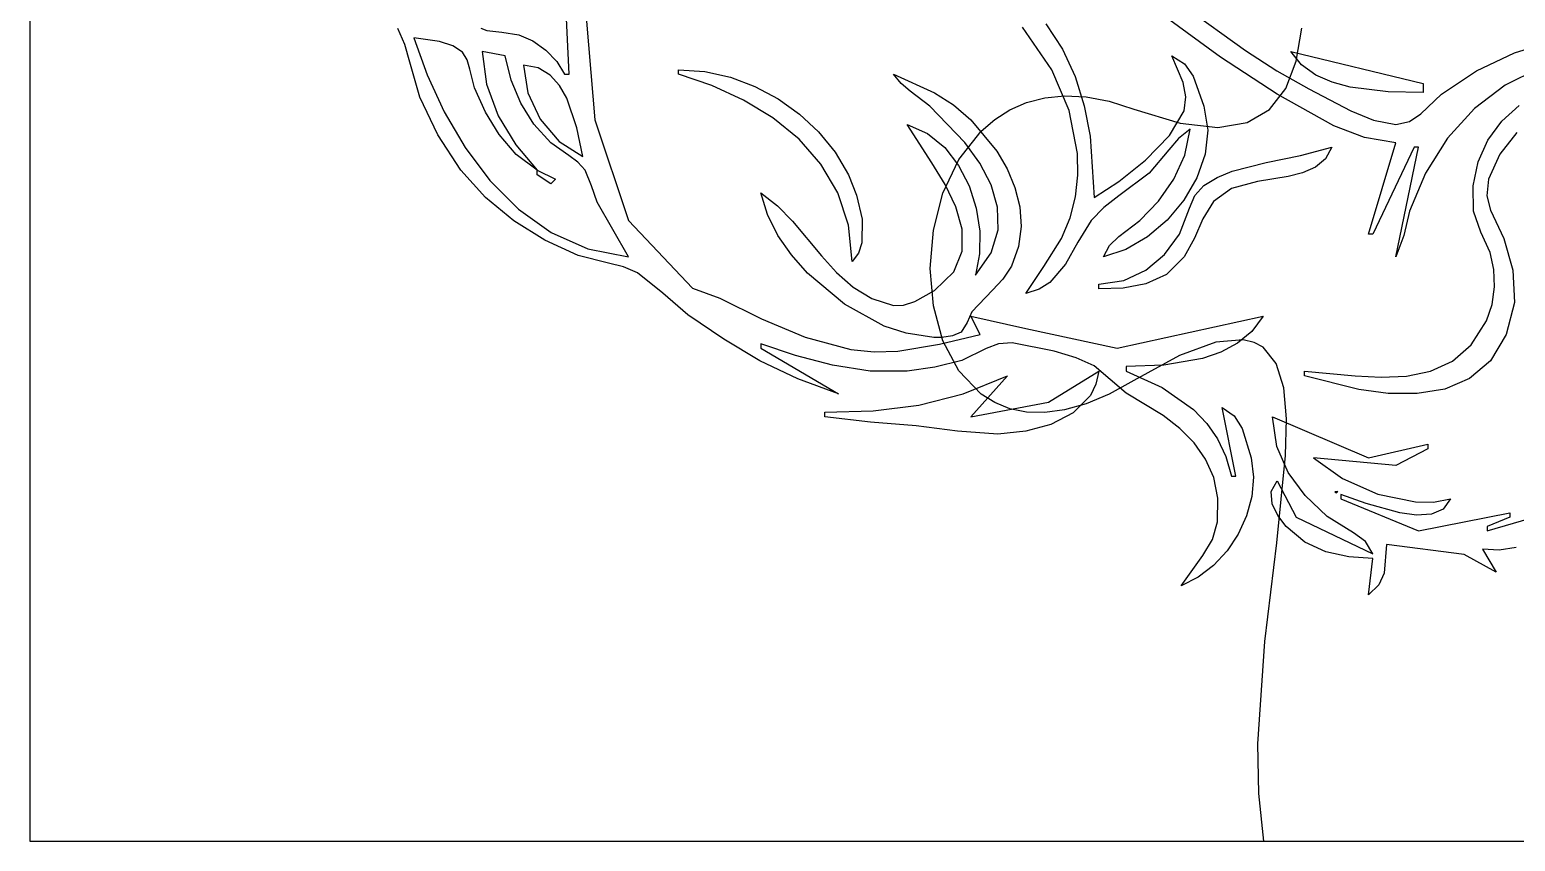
# Model space of a CAD drawing. Extents: x -47 to 700, y -217 to 268.
# Drawn here: x -25.1 to 59.2, y -216.5 to -170.5 of the extents above; entities that cross this region are included whole.
import ezdxf

# ---------------------------------------------------------------- set-up
doc = ezdxf.new("R2010")
doc.units = 0

msp = doc.modelspace()

# ---------------------------------------------------------------- linework, layer by layer
at = {"layer": 'Layer 1'}
for p, q in [((-25.0553, -6.53888), (-25.0553, -216.539)), ((6.05612, -164.47284), (7.00593, -175.61424)), ((5.53781, -173.02322), (5.27891, -167.58221)), ((40.49649, -169.21096), (43.918807, -171.679161)), ((32.577731, -170.161984), (33.525585, -171.592974)), ((42.495684, -172.055625), (39.412773, -169.795474)), ((-3.775428, -171.329936), (-4.17834, -170.43224)), ((-1.810516, -171.169076), (-3.27135, -170.95056)), ((-3.27135, -170.95056), (-2.511432, -173.051221)), ((0.542577, -170.409626), (0.86563, -170.543606)), ((0.86563, -170.543606), (1.728837, -170.634815)), ((1.728837, -170.634815), (2.68785, -170.77788)), ((2.68785, -170.77788), (3.481699, -171.126938)), ((32.91552, -172.76388), (31.258209, -170.350674)), ((46.779524, -172.282652), (47.096192, -170.399525)), ((-3.487881, -172.336138), (-3.775428, -171.329936)), ((-1.057315, -171.410734), (-1.810516, -171.169076)), ((-0.5077, -171.77067), (-1.057315, -171.410734)), ((-0.244182, -172.20751), (-0.5077, -171.77067)), ((1.91076, -171.98667), (0.61523, -171.72777)), ((0.61523, -171.72777), (0.859332, -173.590073)), ((3.481699, -171.126938), (4.223391, -171.652199)), ((4.223391, -171.652199), (4.845078, -172.301635)), ((33.525585, -171.592974), (34.244234, -173.156523)), ((43.918807, -171.679161), (45.679779, -172.824722)), ((47.094562, -172.491712), (46.47532, -171.72777)), ((46.47532, -171.72777), (53.98907, -173.5411)), ((57.019381, -172.831432), (59.1713, -171.81407)), ((59.1713, -171.81407), (61.318583, -171.142525)), ((-2.92622, -174.31883), (-3.487881, -172.336138)), ((-0.082717, -172.740906), (-0.244182, -172.20751)), ((0.18322, -173.80052), (-0.082717, -172.740906)), ((2.25935, -173.362318), (1.91076, -171.98667)), ((3.781626, -172.665928), (2.94701, -172.50499)), ((2.94701, -172.50499), (3.202246, -174.068829)), ((4.458041, -173.066715), (3.781626, -172.665928)), ((4.845078, -172.301635), (5.27891, -173.02322)), ((40.37499, -173.491091), (39.73888, -171.98672)), ((39.73888, -171.98672), (40.454926, -172.431205)), ((40.454926, -172.431205), (40.943809, -173.140582)), ((45.69824, -174.14623), (42.495684, -172.055625)), ((46.189077, -173.836805), (46.779524, -172.282652)), ((47.892303, -173.067402), (47.094562, -172.491712)), ((60.55614, -172.691269), (58.643901, -173.649554)), ((-2.511432, -173.051221), (-1.539165, -175.15431)), ((0.859332, -173.590073), (1.52524, -175.374575)), ((2.797056, -174.658252), (2.25935, -173.362318)), ((4.996273, -173.656973), (4.458041, -173.066715)), ((5.27891, -173.02322), (5.53781, -173.02322)), ((11.75609, -173.02334), (11.75609, -172.76393)), ((11.75609, -172.76393), (13.240655, -172.874517)), ((13.639814, -173.665052), (11.75609, -173.02334)), ((13.240655, -172.874517), (14.691645, -173.196292)), ((14.691645, -173.196292), (16.085729, -173.714281)), ((24.370672, -173.555849), (23.93364, -173.02288)), ((23.93364, -173.02288), (26.276003, -174.070764)), ((24.890811, -173.989129), (24.370672, -173.555849)), ((33.911011, -175.073983), (32.91552, -172.76388)), ((34.244234, -173.156523), (34.759038, -174.816755)), ((40.530343, -174.303822), (40.37499, -173.491091)), ((40.943809, -173.140582), (41.55221, -174.83668)), ((45.679779, -172.824722), (47.51154, -173.8434)), ((48.825005, -173.481468), (47.892303, -173.067402)), ((49.849129, -173.760539), (48.825005, -173.481468)), ((53.98907, -173.5411), (53.98907, -174.05942)), ((55.0253, -174.14623), (57.019381, -172.831432)), ((-1.900007, -176.463619), (-2.92622, -174.31883)), ((0.794209, -175.16665), (0.18322, -173.80052)), ((3.202246, -174.068829), (3.908329, -175.576176)), ((5.416339, -174.386324), (4.996273, -173.656973)), ((5.982039, -176.060793), (5.416339, -174.386324)), ((15.440786, -174.489969), (13.639814, -173.665052)), ((16.085729, -173.714281), (17.399578, -174.413506)), ((17.399578, -174.413506), (18.609859, -175.278992)), ((26.00639, -174.83621), (24.890811, -173.989129)), ((26.276003, -174.070764), (27.339459, -174.757983)), ((31.48638, -174.623677), (32.524075, -174.353141)), ((32.524075, -174.353141), (33.652005, -174.241306)), ((33.652005, -174.241306), (34.870169, -174.302271)), ((34.870169, -174.302271), (36.178567, -174.550136)), ((40.42928, -175.09609), (40.530343, -174.303822)), ((45.280481, -175.014156), (46.189077, -173.836805)), ((48.91912, -175.942257), (45.69824, -174.14623)), ((47.51154, -173.8434), (49.885205, -175.10067)), ((51.997488, -174.020204), (49.849129, -173.760539)), ((53.98907, -174.05942), (51.997488, -174.020204)), ((53.851909, -175.261812), (55.0253, -174.14623)), ((58.643901, -173.649554), (56.902632, -174.961044)), ((-1.539165, -175.15431), (-0.351828, -177.180599)), ((1.568705, -176.446436), (0.794209, -175.16665)), ((3.539379, -175.849071), (2.797056, -174.658252)), ((17.107098, -175.504504), (15.440786, -174.489969)), ((18.609859, -175.278992), (19.693243, -176.295762)), ((27.989072, -176.896848), (26.00639, -174.83621)), ((27.339459, -174.757983), (28.33854, -175.61394)), ((29.681692, -175.584455), (30.538919, -175.038814)), ((30.538919, -175.038814), (31.48638, -174.623677)), ((34.387545, -177.510124), (33.911011, -175.073983)), ((34.759038, -174.816755), (35.095357, -176.537794)), ((36.178567, -174.550136), (37.5772, -174.999)), ((37.5772, -174.999), (40.202095, -175.807127)), ((39.592001, -176.501369), (40.42928, -175.09609)), ((41.55221, -174.83668), (41.771612, -176.187328)), ((44.009366, -175.766878), (45.280481, -175.014156)), ((49.885205, -175.10067), (51.164013, -175.62745)), ((53.206601, -175.711324), (53.851909, -175.261812)), ((56.902632, -174.961044), (55.37042, -176.65047)), ((58.447841, -175.681995), (59.434345, -174.791363)), ((1.52524, -175.374575), (2.513355, -177.019809)), ((4.50182, -176.90937), (3.539379, -175.849071)), ((3.908329, -175.576176), (4.97582, -176.843458)), ((6.31528, -177.6871), (5.982039, -176.060793)), ((7.00593, -175.61424), (8.90608, -181.31415)), ((18.586843, -176.715071), (17.107098, -175.504504)), ((26.120695, -178.057922), (24.71137, -175.87284)), ((24.71137, -175.87284), (25.871374, -176.391639)), ((28.33854, -175.61394), (29.796778, -177.379044)), ((28.9147, -176.2465), (29.681692, -175.584455)), ((40.202095, -175.807127), (42.33136, -176.047145)), ((42.33136, -176.047145), (44.009366, -175.766878)), ((50.6668, -176.61567), (48.91912, -175.942257)), ((51.164013, -175.62745), (52.43476, -175.87326)), ((52.43476, -175.87326), (53.206601, -175.711324)), ((57.665103, -176.758443), (58.447841, -175.681995)), ((-0.59457, -178.46431), (-1.900007, -176.463619)), ((2.535674, -177.569212), (1.568705, -176.446436)), ((5.527703, -177.635776), (4.50182, -176.90937)), ((4.97582, -176.843458), (6.31528, -177.6871)), ((19.828113, -178.128085), (18.586843, -176.715071)), ((19.693243, -176.295762), (20.626401, -177.44884)), ((25.871374, -176.391639), (26.848905, -177.185353)), ((27.651419, -177.863404), (28.9147, -176.2465)), ((28.830928, -178.063618), (27.989072, -176.896848)), ((35.095357, -176.537794), (35.33398, -180.01879)), ((38.24496, -177.891351), (39.592001, -176.501369)), ((40.103604, -176.669196), (39.556891, -177.317114)), ((40.77499, -176.1322), (40.103604, -176.669196)), ((40.473065, -177.616926), (40.77499, -176.1322)), ((41.771612, -176.187328), (41.619638, -177.559394)), ((52.43478, -176.90937), (50.6668, -176.61567)), ((50.87983, -182.09148), (52.43478, -176.90937)), ((55.37042, -176.65047), (54.123546, -178.63915)), ((57.116098, -177.990033), (57.665103, -176.758443)), ((59.295552, -176.320859), (58.34556, -177.562914)), ((-0.351828, -177.180599), (1.053304, -179.05086)), ((2.513355, -177.019809), (3.72408, -178.46431)), ((3.72408, -178.46431), (2.535674, -177.569212)), ((6.034765, -178.010415), (5.527703, -177.635776)), ((6.31528, -177.6871), (6.31528, -177.6871)), ((20.626401, -177.44884), (21.386, -178.72325)), ((26.848905, -177.185353), (27.638879, -178.195094)), ((29.796778, -177.379044), (30.380959, -178.382775)), ((34.407218, -178.743416), (34.387545, -177.510124)), ((39.556891, -177.317114), (38.44335, -178.63696)), ((39.853944, -178.983398), (40.473065, -177.616926)), ((41.619638, -177.559394), (41.148849, -178.901905)), ((45.073746, -178.024609), (47.038038, -177.641728)), ((47.038038, -177.641728), (48.80706, -177.16878)), ((48.80706, -177.16878), (48.444433, -177.825155)), ((53.47089, -177.16879), (51.13925, -182.09148)), ((52.43478, -183.38701), (53.7303, -177.16879)), ((53.7303, -177.16879), (53.47089, -177.16879)), ((58.34556, -177.562914), (57.70266, -178.98211)), ((0.801322, -180.021995), (-0.59457, -178.46431)), ((3.72408, -178.46431), (4.76071, -178.98263)), ((3.72408, -178.72321), (3.72408, -178.46431)), ((6.44485, -178.46431), (6.034765, -178.010415)), ((6.819833, -179.354734), (6.44485, -178.46431)), ((20.779001, -179.749958), (19.828113, -178.128085)), ((26.865603, -179.284171), (26.120695, -178.057922)), ((26.749075, -179.776734), (27.651419, -177.863404)), ((27.638879, -178.195094), (28.236211, -179.361978)), ((29.474864, -179.293396), (28.830928, -178.063618)), ((30.380959, -178.382775), (30.827658, -179.443683)), ((36.716254, -179.114378), (38.24496, -177.891351)), ((38.44335, -178.63696), (36.733275, -179.912449)), ((42.304147, -178.871738), (43.162399, -178.519335)), ((43.162399, -178.519335), (45.073746, -178.024609)), ((47.150108, -178.608091), (46.326086, -178.821462)), ((47.87417, -178.290457), (47.150108, -178.608091)), ((48.444433, -177.825155), (47.87417, -178.290457)), ((54.123546, -178.63915), (53.2119, -180.79595)), ((56.830791, -179.346094), (57.116098, -177.990033)), ((1.053304, -179.05086), (2.678954, -180.685865)), ((4.50182, -179.24153), (3.72408, -178.72321)), ((4.76071, -178.98263), (4.50182, -179.24153)), ((7.13576, -180.27764), (6.819833, -179.354734)), ((21.386, -178.72325), (21.850099, -179.875467)), ((27.479783, -180.5507), (26.865603, -179.284171)), ((28.236211, -179.361978), (28.635818, -180.627118)), ((29.847181, -180.565215), (29.474864, -179.293396)), ((30.827658, -179.443683), (31.106232, -180.544058)), ((34.268369, -179.969768), (34.407218, -178.743416)), ((35.33398, -180.01879), (36.716254, -179.114378)), ((38.982858, -180.2198), (39.853944, -178.983398)), ((41.148849, -178.901905), (40.411805, -180.163888)), ((41.043682, -179.907976), (41.55221, -179.32782)), ((41.55221, -179.32782), (42.304147, -178.871738)), ((44.593512, -179.109037), (43.10715, -179.50042)), ((46.326086, -178.821462), (44.593512, -179.109037)), ((56.83915, -180.79595), (56.830791, -179.346094)), ((57.70266, -178.98211), (57.598857, -179.91297)), ((2.40064, -181.343689), (0.801322, -180.021995)), ((8.9062, -183.38701), (7.13576, -180.27764)), ((16.798935, -180.986203), (16.41989, -179.75942)), ((16.41989, -179.75942), (17.355372, -180.481262)), ((21.387599, -181.587105), (20.779001, -179.749958)), ((21.850099, -179.875467), (22.16375, -181.250345)), ((26.207669, -181.873697), (26.749075, -179.776734)), ((33.961404, -181.176361), (34.268369, -179.969768)), ((36.733275, -179.912449), (35.877174, -180.574287)), ((37.92504, -181.31432), (38.982858, -180.2198)), ((40.411805, -180.163888), (39.461068, -181.294368)), ((40.726884, -180.620767), (41.043682, -179.907976)), ((42.09668, -180.249929), (41.480669, -181.231161)), ((43.10715, -179.50042), (42.09668, -180.249929)), ((57.598857, -179.91297), (57.805845, -180.736936)), ((2.678954, -180.685865), (4.527846, -182.006385)), ((17.38809, -182.162247), (16.798935, -180.986203)), ((17.355372, -180.481262), (18.213586, -181.360606)), ((27.845062, -181.820865), (27.479783, -180.5507)), ((28.635818, -180.627118), (28.832615, -181.931629)), ((29.874181, -181.858104), (29.847181, -180.565215)), ((31.106232, -180.544058), (31.186039, -181.666193)), ((33.47673, -182.35038), (33.961404, -181.176361)), ((35.877174, -180.574287), (35.16087, -181.31432)), ((40.17038, -182.09148), (40.726884, -180.620767)), ((53.2119, -180.79595), (52.881791, -182.171591)), ((57.252859, -181.985483), (56.83915, -180.79595)), ((57.805845, -180.736936), (58.56618, -182.35038)), ((4.165041, -182.434794), (2.40064, -181.343689)), ((4.527846, -182.006385), (6.602704, -182.933193)), ((8.90608, -181.31415), (12.53376, -185.15784)), ((18.213586, -181.360606), (19.85488, -183.320801)), ((21.602, -183.64594), (21.387599, -181.587105)), ((22.16375, -181.250345), (22.142526, -182.59235)), ((26.0272, -184.0415), (26.207669, -181.873697)), ((27.843272, -183.058021), (27.845062, -181.820865)), ((28.832615, -181.931629), (28.821517, -183.216625)), ((29.482167, -183.151096), (29.874181, -181.858104)), ((31.186039, -181.666193), (31.036436, -182.792379)), ((35.16087, -181.31432), (34.391813, -182.549571)), ((36.720033, -182.235063), (37.92504, -181.31432)), ((39.461068, -181.294368), (38.349197, -182.242372)), ((41.480669, -181.231161), (41.00843, -182.31867)), ((57.78896, -183.12811), (57.252859, -181.985483)), ((6.05618, -183.30071), (4.165041, -182.434794)), ((18.15308, -183.272606), (17.38809, -182.162247)), ((22.142526, -182.59235), (21.948702, -183.171171)), ((31.036436, -182.792379), (30.62678, -183.90491)), ((32.474669, -183.921783), (33.47673, -182.35038)), ((34.391813, -182.549571), (33.694431, -183.791798)), ((35.8523, -183.38706), (36.201082, -182.739349)), ((36.201082, -182.739349), (36.720033, -182.235063)), ((38.349197, -182.242372), (37.128754, -182.956927)), ((39.320338, -183.255716), (40.17038, -182.09148)), ((41.00843, -182.31867), (40.42928, -183.38701)), ((51.13925, -182.09148), (50.87983, -182.09148)), ((52.881791, -182.171591), (52.43469, -183.38701)), ((58.56618, -182.35038), (59.081201, -184.130444)), ((7.77078, -183.732291), (6.05618, -183.30071)), ((6.602704, -182.933193), (8.90625, -183.38706)), ((8.90625, -183.38706), (8.9062, -183.38701)), ((19.059626, -184.302336), (18.15308, -183.272606)), ((19.85488, -183.320801), (20.716296, -184.266155)), ((21.948702, -183.171171), (21.602, -183.64595)), ((21.602, -183.64595), (21.602, -183.64594)), ((27.356241, -184.225524), (27.843272, -183.058021)), ((28.59744, -184.42322), (29.482167, -183.151096)), ((28.821517, -183.216625), (28.59744, -184.42322)), ((37.128754, -182.956927), (35.8523, -183.38706)), ((38.257434, -184.142459), (39.320338, -183.255716)), ((40.42928, -183.38701), (39.437971, -184.374798)), ((52.43469, -183.38701), (52.43478, -183.38701)), ((58.001432, -184.09585), (57.78896, -183.12811)), ((8.63286, -183.949085), (7.77078, -183.732291)), ((9.42445, -184.29393), (8.63286, -183.949085)), ((10.86611, -185.445211), (9.42445, -184.29393)), ((21.160284, -186.06013), (19.059626, -184.302336)), ((20.716296, -184.266155), (21.657117, -185.098013)), ((26.207669, -186.16735), (26.0272, -184.0415)), ((26.2658, -185.28673), (27.356241, -184.225524)), ((30.62678, -183.90491), (30.143924, -184.647503)), ((31.4474, -185.45975), (32.474669, -183.921783)), ((33.694431, -183.791798), (32.801901, -184.831655)), ((37.006758, -184.716202), (38.257434, -184.142459)), ((39.437971, -184.374798), (38.264619, -184.920041)), ((58.03713, -185.092044), (58.001432, -184.09585)), ((59.081201, -184.130444), (59.17131, -185.97806)), ((12.53376, -185.15784), (14.08819, -185.71905)), ((21.657117, -185.098013), (22.716508, -185.748628)), ((25.15222, -185.915534), (26.2658, -185.28673)), ((29.567341, -185.270485), (28.38143, -186.49596)), ((30.143924, -184.647503), (29.567341, -185.270485)), ((32.199073, -185.210276), (31.4474, -185.4598)), ((32.801901, -184.831655), (32.199073, -185.210276)), ((35.5934, -184.94144), (37.006758, -184.716202)), ((35.5934, -185.20085), (35.5934, -184.94144)), ((36.964627, -185.152229), (35.5934, -185.20085)), ((35.5934, -185.20085), (35.5934, -185.20085)), ((38.264619, -184.920041), (36.964627, -185.152229)), ((57.894741, -186.077788), (58.03713, -185.092044)), ((12.27441, -186.66898), (10.86611, -185.445211)), ((14.08819, -185.71905), (16.460888, -186.8929)), ((23.41585, -187.31607), (21.160284, -186.06013)), ((22.716508, -185.748628), (23.93364, -186.15025)), ((23.93364, -186.15025), (24.514532, -186.127483)), ((24.514532, -186.127483), (25.15222, -185.915534)), ((26.749075, -188.138453), (26.207669, -186.16735)), ((31.4474, -185.4598), (31.4474, -185.45975)), ((57.57295, -187.01418), (57.894741, -186.077788)), ((59.17131, -185.97806), (58.69588, -187.79191)), ((14.311195, -188.060539), (12.27441, -186.66898)), ((16.460888, -186.8929), (18.939305, -187.942124)), ((28.38143, -186.49596), (28.114765, -187.110936)), ((28.85679, -187.79179), (28.33847, -186.75516)), ((28.33847, -186.75516), (31.44784, -187.44607)), ((36.62944, -188.569), (44.92092, -186.75516)), ((44.92092, -186.75516), (44.270703, -187.612368)), ((56.717795, -188.371571), (57.57295, -187.01418)), ((24.65282, -187.708851), (23.41585, -187.31607)), ((26.23014, -187.95065), (24.65282, -187.708851)), ((26.545031, -188.33256), (28.85679, -187.79179)), ((27.296853, -187.870596), (26.68541, -187.95324)), ((27.77682, -187.66178), (27.296853, -187.870596)), ((28.114765, -187.110936), (27.77682, -187.66178)), ((31.44784, -187.44607), (36.62944, -188.569)), ((44.270703, -187.612368), (43.455588, -188.280145)), ((58.69588, -187.79191), (57.801445, -189.275373)), ((16.369053, -189.274014), (14.311195, -188.060539)), ((18.382342, -188.974847), (16.41989, -188.30971)), ((16.41989, -188.30971), (16.41989, -188.56912)), ((16.41989, -188.56912), (20.82479, -191.16018)), ((18.939305, -187.942124), (21.518365, -188.635448)), ((21.518365, -188.635448), (22.844049, -188.776375)), ((22.844049, -188.776375), (24.19299, -188.7416)), ((24.19299, -188.7416), (26.545031, -188.33256)), ((26.68541, -187.95365), (26.23014, -187.95065)), ((26.68541, -187.95324), (26.68541, -187.95365)), ((27.651419, -189.842018), (26.749075, -188.138453)), ((29.203753, -188.579989), (27.82023, -189.25952)), ((29.904515, -188.31089), (29.203753, -188.579989)), ((30.67018, -188.26681), (29.904515, -188.31089)), ((33.064923, -188.741933), (30.67018, -188.26681)), ((34.312742, -189.115243), (33.064923, -188.741933)), ((42.222259, -188.223316), (40.172871, -188.974852)), ((43.781421, -188.08763), (42.222259, -188.223316)), ((43.455588, -188.280145), (42.512108, -188.781649)), ((44.394687, -188.232993), (43.781421, -188.08763)), ((44.906419, -188.511031), (44.394687, -188.232993)), ((45.653311, -189.436756), (44.906419, -188.511031)), ((55.647181, -189.297159), (56.717795, -188.371571)), ((18.517184, -190.307771), (16.369053, -189.274014)), ((20.484645, -189.527959), (18.382342, -188.974847)), ((22.62744, -189.860681), (20.484645, -189.527959)), ((27.82023, -189.25952), (26.284258, -189.648346)), ((35.33398, -189.56234), (34.312742, -189.115243)), ((36.225593, -190.338479), (35.33398, -189.56234)), ((39.276764, -189.52011), (37.14775, -189.60563)), ((40.172871, -188.974852), (37.5772, -190.399)), ((41.47679, -189.140039), (39.276764, -189.52011)), ((42.512108, -188.781649), (41.47679, -189.140039)), ((46.078157, -190.808043), (45.653311, -189.436756)), ((54.406711, -189.863833), (55.647181, -189.297159)), ((57.801445, -189.275373), (56.61674, -190.283709)), ((20.82479, -191.16018), (18.517184, -190.307771)), ((24.71137, -189.86465), (22.62744, -189.860681)), ((26.284258, -189.648346), (24.71137, -189.86465)), ((28.9147, -191.16525), (27.651419, -189.842018)), ((27.901662, -191.158077), (30.41126, -190.12355)), ((30.41126, -190.12355), (28.33852, -192.45519)), ((32.74291, -191.63508), (35.59338, -189.86465)), ((35.59338, -189.86465), (35.42755, -190.614109)), ((37.5772, -190.399), (36.178567, -191.173)), ((37.14782, -191.11677), (36.225593, -190.338479)), ((37.14775, -189.60563), (37.14775, -189.86453)), ((37.14775, -189.86453), (39.184627, -190.790175)), ((47.25265, -190.12355), (47.25265, -189.86465)), ((47.25265, -189.86465), (50.122204, -190.139274)), ((50.346406, -190.911404), (47.25265, -190.12355)), ((50.122204, -190.139274), (51.59862, -190.212001)), ((51.59862, -190.212001), (53.04199, -190.144484)), ((53.04199, -190.144484), (54.406711, -189.863833)), ((56.61674, -190.283709), (55.210312, -190.884207)), ((25.382129, -191.791619), (27.901662, -191.158077)), ((29.681692, -191.648994), (28.9147, -191.16525)), ((35.115202, -191.254053), (34.142606, -192.239815)), ((36.178567, -191.173), (34.870169, -191.725025)), ((35.42755, -190.614109), (35.115202, -191.254053)), ((39.246135, -192.389969), (37.14782, -191.11677)), ((39.184627, -190.790175), (40.965233, -192.051876)), ((46.237017, -192.568128), (46.078157, -190.808043)), ((52.006536, -191.130812), (50.346406, -190.911404)), ((53.65071, -191.14416), (52.006536, -191.130812)), ((55.210312, -190.884207), (53.65071, -191.14416)), ((53.65071, -191.14416), (53.65071, -191.14416)), ((20.04756, -192.19629), (22.786236, -192.109311)), ((22.786236, -192.109311), (25.382129, -191.791619)), ((28.33852, -192.45519), (32.74291, -191.63508)), ((30.538919, -191.995357), (29.681692, -191.648994)), ((31.48638, -192.190241), (30.538919, -191.995357)), ((33.652005, -192.069175), (32.524075, -192.219547)), ((34.870169, -191.725025), (33.652005, -192.069175)), ((40.965233, -192.051876), (41.708609, -192.82753)), ((43.36598, -195.82386), (42.58877, -191.93727)), ((42.58877, -191.93727), (43.265365, -192.401739)), ((20.04756, -192.45519), (20.04756, -192.19629)), ((22.631733, -192.769406), (20.04756, -192.45519)), ((25.22915, -192.9735), (22.631733, -192.769406)), ((27.567956, -193.27313), (25.22915, -192.9735)), ((32.858897, -192.890785), (31.44738, -193.27581)), ((32.524075, -192.219547), (31.48638, -192.190241)), ((34.142606, -192.239815), (32.858897, -192.890785)), ((40.179125, -193.120125), (39.246135, -192.389969)), ((41.708609, -192.82753), (42.326929, -193.709736)), ((43.265365, -192.401739), (43.720665, -193.116689)), ((45.692262, -194.148678), (45.43879, -192.45519)), ((45.43879, -192.45519), (50.8798, -194.78735)), ((46.18595, -194.66025), (46.237017, -192.568128)), ((29.85781, -193.43704), (27.567956, -193.27313)), ((31.44738, -193.27581), (29.85781, -193.43704)), ((29.85781, -193.43704), (29.85781, -193.43704)), ((40.989588, -193.936253), (40.179125, -193.120125)), ((42.326929, -193.709736), (42.799863, -194.706009)), ((43.720665, -193.116689), (44.22949, -194.78723)), ((41.643712, -194.856054), (40.989588, -193.936253)), ((45.678274, -199.613551), (46.18595, -194.66025)), ((46.325844, -195.619287), (45.692262, -194.148678)), ((50.8798, -194.78735), (54.24807, -194.01013)), ((54.24807, -194.26903), (52.43475, -195.21884)), ((54.24807, -194.01013), (54.24807, -194.26903)), ((42.107686, -195.89723), (41.643712, -194.856054)), ((42.799863, -194.706009), (43.10708, -195.82386)), ((44.22949, -194.78723), (44.361511, -195.874982)), ((52.43475, -195.21884), (47.77095, -194.78735)), ((47.77095, -194.78735), (49.407075, -195.956367)), ((42.347699, -197.077481), (42.107686, -195.89723)), ((43.10708, -195.82386), (43.36598, -195.82386)), ((44.361511, -195.874982), (44.268953, -196.981737)), ((45.365912, -196.703792), (45.69821, -196.08287)), ((45.69821, -196.08287), (46.77721, -198.15562)), ((47.293241, -196.92223), (46.325844, -195.619287)), ((49.407075, -195.956367), (51.420624, -196.845452)), ((42.32994, -198.41451), (42.347699, -197.077481)), ((44.268953, -196.981737), (43.97431, -198.072151)), ((45.423664, -197.386144), (45.365912, -196.703792)), ((48.54816, -198.11272), (47.293241, -196.92223)), ((49.15228, -196.68749), (48.986373, -196.714665)), ((48.986373, -196.714665), (49.06648, -196.77379)), ((49.06648, -196.77379), (49.15228, -196.68749)), ((49.06648, -196.77379), (49.06648, -196.77379)), ((50.754836, -197.384039), (49.32538, -196.86009)), ((49.32538, -196.86009), (49.32538, -197.11899)), ((49.32538, -197.11899), (53.73027, -198.93283)), ((51.420624, -196.845452), (53.552498, -197.288397)), ((54.581839, -197.290625), (55.5436, -197.11899)), ((55.5436, -197.11899), (55.123186, -197.694148)), ((45.748136, -198.064624), (45.423664, -197.386144)), ((52.660686, -197.912366), (50.754836, -197.384039)), ((53.608043, -198.032612), (52.660686, -197.912366)), ((53.552498, -197.288397), (54.581839, -197.290625)), ((54.453438, -197.979281), (53.608043, -198.032612)), ((53.73027, -198.93283), (58.91187, -197.8962)), ((55.123186, -197.694148), (54.453438, -197.979281)), ((57.61634, -198.93283), (63.05735, -197.33499)), ((58.91187, -197.8962), (58.91187, -198.15562)), ((42.034043, -199.42399), (42.32994, -198.41451)), ((43.97431, -198.072151), (43.500078, -199.11088)), ((46.216, -198.67393), (45.748136, -198.064624)), ((47.273044, -199.567838), (46.216, -198.67393)), ((46.77721, -198.15562), (51.13922, -200.22836)), ((50.04205, -199.030793), (48.54816, -198.11272)), ((58.91187, -198.15562), (57.61634, -198.67393)), ((57.61634, -198.67393), (57.61634, -198.93283)), ((41.488184, -200.328615), (42.034043, -199.42399)), ((43.500078, -199.11088), (42.868749, -200.062581)), ((45.003606, -205.213844), (45.678274, -199.613551)), ((48.466624, -200.123329), (47.273044, -199.567838)), ((50.711335, -199.535409), (50.04205, -199.030793)), ((51.13922, -200.22836), (50.711335, -199.535409)), ((51.91643, -199.71004), (51.783851, -201.322689)), ((56.32081, -200.27125), (51.91643, -199.71004)), ((40.2572, -202.0422), (41.488184, -200.328615)), ((42.868749, -200.062581), (42.102818, -200.89191)), ((49.765697, -200.407452), (48.466624, -200.123329)), ((51.13922, -200.48726), (49.765697, -200.407452)), ((50.8798, -202.56), (51.13922, -200.48726)), ((58.13466, -201.26447), (56.32081, -200.27125)), ((58.297967, -200.023651), (57.35744, -199.96946)), ((57.35744, -199.96946), (58.13466, -201.26447)), ((59.255608, -199.875415), (58.297967, -200.023651)), ((42.102818, -200.89191), (41.22478, -201.563524)), ((51.783851, -201.322689), (51.475727, -201.998196)), ((41.22478, -201.563524), (40.25713, -202.04208)), ((40.25713, -202.04208), (40.2572, -202.0422)), ((51.475727, -201.998196), (50.8798, -202.56)), ((50.8798, -202.56), (50.8798, -202.56)), ((44.610423, -211.007027), (45.003606, -205.213844)), ((44.659536, -213.834046), (44.610423, -211.007027)), ((44.9472, -216.539), (44.659536, -213.834046)), ((-25.0555, -216.539), (254.945, -216.539))]:
    msp.add_line(p, q, dxfattribs=at)

doc.saveas('drawing.dxf')
